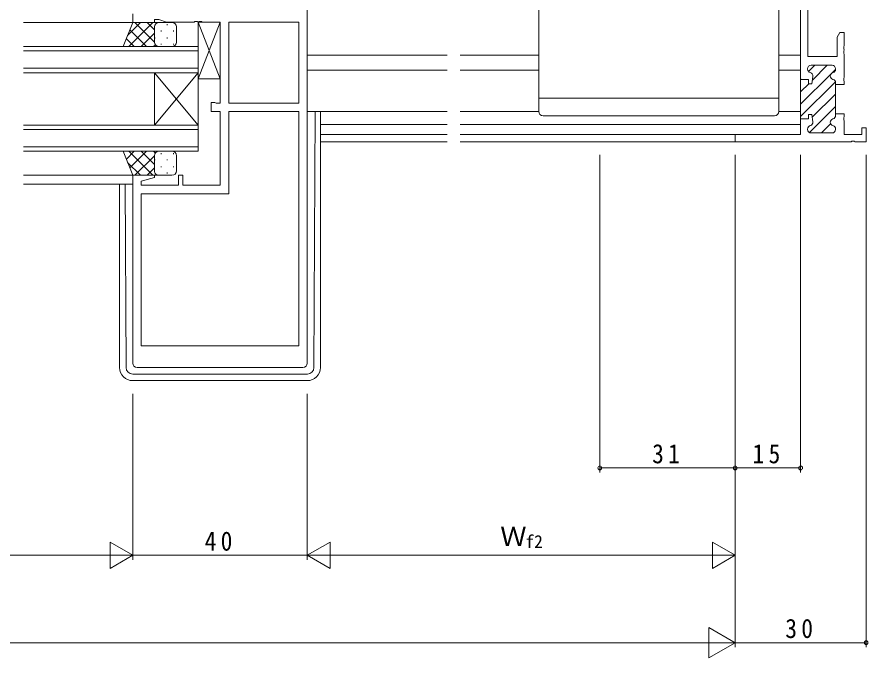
# Model space of a CAD drawing. Units: millimetres, scale not verified. Extents: x -841 to 746, y -594 to 534.
# Drawn here: x 16.9 to 211.8, y -375.2 to -228.5 of the extents above; entities that cross this region are included whole.
import ezdxf
from ezdxf.enums import TextEntityAlignment as Align

# ---------------------------------------------------------------- set-up
doc = ezdxf.new("R2010")
doc.units = ezdxf.units.MM
doc.header["$LTSCALE"] = 2
for name, color, linetype, lineweight in [('0-3_YKK_11', 7, 'Continuous', 9), ('0-4_YKK_12', 2, 'Continuous', 9), ('0-5_YKK_13', 4, 'Continuous', 9), ('0-7_YKK_D', 6, 'Continuous', 9)]:
    doc.layers.add(name, color=color, linetype=linetype, lineweight=lineweight)
doc.styles.add('ＭＳ ゴシック', font='')
doc.styles.get('ＭＳ ゴシック').set_extended_font_data('MS Gothic')

msp = doc.modelspace()

# ---------------------------------------------------------------- linework, layer by layer
at = {"layer": '0-3_YKK_11'}
for p, q in [((198.053, -188.649), (198.053, -237.519)), ((83.423, -222.819), (83.423, -307.719)), ((196.423, -242.769), (196.423, -225.019)), ((43.423, -229.719), (43.423, -227.719)), ((48.423, -229.719), (43.423, -229.719)), ((48.423, -229.019), (48.423, -229.719)), ((49.423, -229.019), (48.423, -229.019)), ((51.154, -229.649), (49.423, -229.019)), ((57.465, -229.649), (51.154, -229.649)), ((57.648, -229.529), (57.465, -229.649)), ((58.198, -229.529), (57.648, -229.529)), ((58.382, -229.649), (58.198, -229.529)), ((58.465, -229.649), (58.382, -229.649)), ((58.649, -229.529), (58.465, -229.649)), ((59.198, -229.529), (58.649, -229.529)), ((59.382, -229.649), (59.198, -229.529)), ((63.423, -229.649), (59.382, -229.649)), ((63.423, -248.189), (63.423, -229.649)), ((65.423, -229.649), (81.493, -229.649)), ((65.423, -248.189), (65.423, -229.649)), ((81.493, -229.649), (81.493, -248.189)), ((81.493, -229.649), (81.493, -248.189)), ((204.793, -233.11), (205.423, -232.019)), ((204.793, -237.519), (204.793, -233.11)), ((205.423, -232.019), (206.423, -232.019)), ((206.423, -232.019), (206.423, -235.061)), ((206.423, -235.061), (206.303, -235.244)), ((206.303, -235.244), (206.303, -235.794)), ((206.303, -235.794), (206.423, -235.977)), ((198.053, -237.519), (204.793, -237.519)), ((206.423, -236.061), (206.303, -236.244)), ((206.303, -236.244), (206.303, -236.794)), ((206.303, -236.794), (206.423, -236.977)), ((206.423, -235.977), (206.423, -236.061)), ((206.423, -236.977), (206.423, -242.311)), ((198.249, -240.976), (199.706, -239.519)), ((198.823, -239.519), (203.623, -239.519)), ((203.623, -239.519), (198.823, -239.519)), ((199.119, -242.935), (202.535, -239.519)), ((196.423, -248.458), (203.36, -241.522)), ((198.023, -240.42), (198.023, -240.319)), ((198.023, -240.319), (198.023, -240.42)), ((203.577, -241.305), (204.422, -240.459)), ((204.423, -240.319), (204.423, -240.42)), ((204.423, -240.42), (204.423, -240.319)), ((196.423, -242.802), (196.528, -242.697)), ((196.423, -242.769), (198.223, -242.769)), ((196.423, -252.069), (196.423, -242.769)), ((196.423, -252.069), (196.423, -242.769)), ((198.223, -242.769), (196.423, -242.769)), ((196.423, -251.287), (204.397, -243.313)), ((198.223, -242.769), (198.223, -243.769)), ((198.223, -243.769), (198.223, -242.769)), ((199.023, -243.769), (199.218, -242.059)), ((199.218, -242.059), (199.023, -243.769)), ((204.423, -243.518), (204.423, -243.919)), ((204.423, -243.919), (204.423, -243.518)), ((206.423, -242.311), (206.303, -242.494)), ((206.303, -242.494), (206.303, -243.044)), ((206.303, -243.044), (206.423, -243.227)), ((206.423, -243.227), (206.423, -243.919)), ((196.423, -245.63), (198.344, -243.709)), ((198.223, -243.769), (199.023, -243.769)), ((199.023, -243.769), (198.223, -243.769)), ((204.423, -243.919), (204.423, -250.619)), ((206.423, -243.919), (204.423, -243.919)), ((199.1, -251.439), (204.423, -246.115)), ((61.423, -248.019), (62.223, -248.019)), ((61.423, -250.119), (61.423, -248.019)), ((62.223, -248.019), (62.387, -248.104)), ((62.387, -248.104), (62.551, -248.189)), ((62.551, -248.189), (63.423, -248.189)), ((81.493, -248.189), (65.423, -248.189)), ((198.444, -254.923), (204.423, -248.944)), ((63.423, -250.119), (61.423, -250.119)), ((63.423, -266.989), (63.423, -250.119)), ((65.423, -250.119), (65.423, -268.919)), ((81.493, -250.119), (65.423, -250.119)), ((81.493, -303.719), (81.493, -250.119)), ((81.493, -303.719), (81.493, -250.119)), ((198.223, -250.769), (198.223, -251.769)), ((199.023, -250.769), (198.223, -250.769)), ((198.223, -250.769), (199.023, -250.769)), ((198.223, -251.769), (198.223, -250.769)), ((199.218, -252.478), (199.023, -250.769)), ((199.023, -250.769), (199.218, -252.478)), ((204.423, -250.619), (204.423, -251.02)), ((204.423, -250.619), (206.423, -250.619)), ((204.423, -251.02), (204.423, -250.619)), ((206.423, -251.311), (206.303, -251.494)), ((206.423, -250.619), (206.423, -251.311)), ((196.423, -251.769), (198.223, -251.769)), ((196.423, -255.389), (196.423, -251.769)), ((198.223, -251.769), (196.723, -251.769)), ((201.177, -255.019), (203.295, -252.9)), ((206.303, -251.494), (206.303, -252.044)), ((206.303, -252.044), (206.423, -252.227)), ((206.423, -252.227), (206.423, -255.389)), ((198.023, -254.219), (198.023, -254.118)), ((198.023, -254.118), (198.023, -254.219)), ((203.623, -255.019), (198.823, -255.019)), ((198.823, -255.019), (203.623, -255.019)), ((204.423, -254.118), (204.423, -254.219)), ((204.423, -254.219), (204.423, -254.118)), ((210.423, -253.819), (211.423, -253.819)), ((210.423, -255.389), (210.423, -253.819)), ((211.423, -253.819), (211.423, -257.019)), ((181.423, -255.389), (196.423, -255.389)), ((181.423, -257.019), (181.423, -255.389)), ((207.965, -257.019), (181.423, -257.019)), ((207.965, -257.019), (181.423, -257.019)), ((206.423, -255.389), (210.423, -255.389)), ((208.149, -256.899), (207.965, -257.019)), ((208.698, -256.899), (208.149, -256.899)), ((208.882, -257.019), (208.698, -256.899)), ((211.423, -257.019), (208.882, -257.019)), ((43.423, -264.719), (48.384, -264.719)), ((43.423, -307.719), (43.423, -264.719)), ((48.384, -264.719), (48.453, -265.241)), ((53.923, -264.719), (54.923, -264.719)), ((53.923, -266.989), (53.923, -264.719)), ((54.923, -264.719), (54.923, -266.989)), ((48.453, -265.241), (45.353, -266.072)), ((45.353, -266.072), (45.353, -266.989)), ((45.353, -266.989), (53.923, -266.989)), ((54.923, -266.989), (63.423, -266.989)), ((45.353, -268.919), (45.353, -303.719)), ((65.423, -268.919), (45.353, -268.919)), ((45.353, -303.719), (81.493, -303.719)), ((82.423, -308.719), (44.423, -308.719))]:
    msp.add_line(p, q, dxfattribs=at)
for centre, radius, start, end in [((198.823, -240.319), 0.8, 90, 179.99998), ((198.823, -240.319), 0.8, 90, 179.99998), ((203.623, -240.319), 0.8, 0, 89.99998), ((203.623, -240.319), 0.8, 0, 89.99998), ((198.823, -240.42), 0.8, 180.00002, 255.52251), ((198.823, -240.42), 0.8, 180.00002, 255.52251), ((198.423, -241.969), 0.8, 353.49696, 75.52246), ((198.423, -241.969), 0.8, 353.49696, 75.52246), ((204.023, -241.969), 0.8, 104.47751, 255.52248), ((204.023, -241.969), 0.8, 104.47751, 255.52248), ((203.623, -240.42), 0.8, 284.47748, 359.99997), ((203.623, -240.42), 0.8, 284.47748, 359.99997), ((203.623, -243.518), 0.8, 0.00002, 75.52251), ((203.623, -243.518), 0.8, 0.00002, 75.52251), ((203.623, -251.02), 0.8, 284.47748, 359.99997), ((203.623, -251.02), 0.8, 284.47748, 359.99997), ((198.823, -254.118), 0.8, 104.47748, 179.99997), ((198.823, -254.118), 0.8, 104.47748, 179.99997), ((198.423, -252.569), 0.8, 284.47752, 6.50302), ((198.423, -252.569), 0.8, 284.47752, 6.50302), ((204.023, -252.569), 0.8, 104.47751, 255.52248), ((204.023, -252.569), 0.8, 104.47751, 255.52248), ((203.623, -254.118), 0.8, 0.00002, 75.52251), ((203.623, -254.118), 0.8, 0.00002, 75.52251), ((198.823, -254.219), 0.8, 180, 269.99998), ((198.823, -254.219), 0.8, 180, 269.99998), ((203.623, -254.219), 0.8, 270, 359.99998), ((203.623, -254.219), 0.8, 270, 359.99998), ((44.423, -307.719), 1, 180, 269.99998), ((82.423, -307.719), 1, 270, 359.99998)]:
    msp.add_arc(centre, radius, start, end, dxfattribs=at)
at = {"layer": '0-4_YKK_12'}
for p, q in [((43.923, -229.719), (18.423, -229.719)), ((58.423, -235.218), (18.423, -235.218)), ((58.423, -236.218), (18.423, -236.218)), ((83.423, -237.219), (115.424, -237.219)), ((136.423, -237.219), (118.424, -237.219)), ((196.423, -237.219), (191.423, -237.219)), ((58.423, -240.218), (18.423, -240.218)), ((58.423, -241.218), (18.423, -241.218)), ((58.423, -241.218), (48.423, -253.218)), ((58.423, -253.218), (48.423, -241.218)), ((48.423, -253.218), (48.423, -241.218)), ((83.423, -240.619), (115.424, -240.619)), ((136.423, -240.619), (118.424, -240.619)), ((196.423, -240.619), (191.423, -240.619)), ((58.423, -253.218), (18.423, -253.218)), ((58.423, -259.218), (58.423, -253.218)), ((86.423, -253.119), (115.424, -253.119)), ((196.423, -253.119), (118.424, -253.119)), ((58.423, -254.218), (18.423, -254.218)), ((86.423, -255.389), (115.424, -255.389)), ((86.423, -257.019), (115.424, -257.019)), ((196.123, -255.389), (118.424, -255.389)), ((181.723, -257.019), (118.424, -257.019)), ((58.423, -258.218), (18.423, -258.218)), ((58.423, -259.218), (18.423, -259.218)), ((43.923, -264.719), (18.423, -264.719)), ((43.423, -266.719), (18.423, -266.719))]:
    msp.add_line(p, q, dxfattribs=at)
msp.add_lwpolyline([(58.423, -253.218), (58.423, -241.218), (58.423, -235.218)], dxfattribs=at)
at = {"layer": '0-5_YKK_13'}
for p, q in [((136.423, -250.119), (136.423, -226.619)), ((191.423, -250.119), (191.423, -226.619)), ((41.266, -235.218), (43.423, -229.718)), ((45.226, -229.718), (42.26, -232.684)), ((48.055, -229.718), (42.555, -235.218)), ((43.423, -229.718), (49.423, -229.718)), ((48.38, -234.195), (43.903, -229.718)), ((48.423, -231.41), (46.731, -229.718)), ((52.423, -229.718), (49.423, -229.718)), ((58.423, -229.649), (63.423, -229.649)), ((58.423, -242.649), (58.423, -229.649)), ((63.423, -229.649), (58.423, -242.649)), ((63.423, -242.649), (58.423, -229.649)), ((63.423, -229.649), (63.423, -242.649)), ((46.574, -235.218), (42.762, -231.405)), ((48.423, -230.718), (48.423, -234.218)), ((48.423, -230.718), (48.423, -233.818)), ((48.513, -230.304), (48.513, -230.338)), ((49.928, -231.553), (49.928, -231.753)), ((51.343, -230.138), (51.343, -230.338)), ((52.758, -231.553), (52.758, -231.753)), ((53.423, -234.218), (53.423, -230.718)), ((43.746, -235.218), (41.965, -233.437)), ((48.423, -232.178), (45.383, -235.218)), ((48.513, -233.168), (48.513, -233.368)), ((51.343, -233.168), (51.343, -233.368)), ((49.423, -235.218), (41.423, -235.218)), ((48.618, -234.812), (48.212, -235.218)), ((49.403, -235.218), (49.402, -235.217)), ((49.423, -235.218), (52.423, -235.218)), ((49.928, -234.583), (49.928, -234.783)), ((52.758, -234.583), (52.758, -234.783)), ((63.423, -242.649), (58.423, -242.649)), ((191.423, -247.079), (136.423, -247.079)), ((83.423, -250.118), (115.424, -250.118)), ((84.931, -308.724), (85.214, -250.118)), ((86.423, -250.118), (86.423, -308.716)), ((136.423, -250.118), (118.424, -250.118)), ((190.423, -251.119), (137.423, -251.119)), ((196.423, -250.118), (191.423, -250.118)), ((41.266, -259.218), (43.423, -264.718)), ((49.423, -259.218), (41.423, -259.218)), ((43.746, -259.218), (41.965, -260.999)), ((48.055, -264.718), (42.555, -259.218)), ((46.574, -259.218), (42.762, -263.031)), ((48.423, -262.258), (45.383, -259.218)), ((48.618, -259.625), (48.212, -259.218)), ((49.403, -259.218), (49.402, -259.219)), ((49.423, -259.218), (52.423, -259.218)), ((48.38, -260.241), (43.903, -264.718)), ((48.423, -263.718), (48.423, -260.218)), ((48.423, -263.718), (48.423, -260.618)), ((48.513, -261.268), (48.513, -261.068)), ((49.928, -259.853), (49.928, -259.653)), ((51.343, -261.268), (51.343, -261.068)), ((52.758, -259.853), (52.758, -259.653)), ((53.423, -260.218), (53.423, -263.718)), ((45.226, -264.718), (42.26, -261.752)), ((48.423, -263.026), (46.731, -264.718)), ((49.928, -262.883), (49.928, -262.683)), ((52.758, -262.883), (52.758, -262.683)), ((43.423, -264.718), (49.423, -264.718)), ((48.513, -264.133), (48.513, -264.098)), ((52.423, -264.718), (49.423, -264.718)), ((51.343, -264.298), (51.343, -264.098)), ((40.423, -266.719), (40.423, -308.716)), ((41.916, -308.724), (41.713, -266.719)), ((83.431, -310.216), (43.416, -310.216)), ((83.423, -311.716), (43.423, -311.716))]:
    msp.add_line(p, q, dxfattribs=at)
for centre, radius, start, end in [((49.423, -230.718), 1, 90.00009, 180.00009), ((49.423, -230.718), 1, 90.00009, 180.00009), ((52.423, -230.718), 1, 0.00009, 90.00009), ((49.423, -234.218), 1, 180.00009, 270.00009), ((52.423, -234.218), 1, 270.00009, 0.00009), ((137.423, -250.119), 1, 180, 270), ((190.423, -250.119), 1, 270, 0), ((49.423, -260.218), 1, 89.99989, 179.99989), ((52.423, -260.218), 1, 359.99989, 89.99989), ((49.423, -263.718), 1, 179.99989, 269.99989), ((49.423, -263.718), 1, 179.99989, 269.99989), ((52.423, -263.718), 1, 269.99989, 359.99989), ((43.423, -308.716), 3, 180, 270), ((43.416, -308.716), 1.5, 180.27722, 270), ((83.423, -308.716), 3, 270, 0), ((83.431, -308.716), 1.5, 270, 359.72276)]:
    msp.add_arc(centre, radius, start, end, dxfattribs=at)
at = {"layer": '0-7_YKK_D'}
for p, q in [((150.423, -260.019), (150.423, -332.716)), ((181.423, -260.019), (181.423, -372.716)), ((181.423, -260.019), (181.423, -332.716)), ((181.423, -260.019), (181.423, -332.716)), ((181.423, -260.019), (181.423, -372.716)), ((196.423, -260.019), (196.423, -332.716)), ((211.423, -260.019), (211.423, -372.716)), ((43.423, -314.716), (43.423, -352.716)), ((43.423, -314.716), (43.423, -352.716)), ((83.423, -314.716), (83.423, -352.716)), ((83.423, -314.716), (83.423, -352.716)), ((181.423, -314.716), (181.423, -352.716)), ((181.423, -331.716), (150.423, -331.716)), ((196.423, -331.716), (181.423, -331.716)), ((38.227, -348.716), (38.227, -354.716)), ((43.423, -351.716), (38.227, -348.716)), ((83.423, -351.716), (88.62, -348.716)), ((88.62, -354.716), (88.62, -348.716)), ((176.227, -348.716), (176.227, -354.716)), ((181.423, -351.716), (176.227, -348.716)), ((-161.577, -351.716), (37.423, -351.716)), ((43.423, -351.716), (33.031, -351.716)), ((43.423, -351.716), (38.227, -354.716)), ((43.423, -351.716), (83.423, -351.716)), ((83.423, -351.716), (93.816, -351.716)), ((83.423, -351.716), (88.62, -354.716)), ((89.423, -351.716), (175.423, -351.716)), ((181.423, -351.716), (171.031, -351.716)), ((181.423, -351.716), (176.227, -354.716)), ((175.361, -368.216), (175.361, -375.216)), ((181.423, -371.716), (175.361, -368.216)), ((-298.577, -371.716), (174.423, -371.716)), ((181.423, -371.716), (169.299, -371.716)), ((181.423, -371.716), (175.361, -375.216)), ((181.423, -371.716), (211.423, -371.716))]:
    msp.add_line(p, q, dxfattribs=at)
for centre in [(150.423, -331.716), (181.423, -331.716), (181.423, -331.716), (196.423, -331.716), (211.423, -371.716)]:
    msp.add_circle(centre, 0.425, dxfattribs=at)

# ---------------------------------------------------------------- texts
at = {"layer": '0-7_YKK_D', "color": 7, "style": 'ＭＳ ゴシック'}
msp.add_text('Ｗ', height=4.399, dxfattribs=at).set_placement((127.623, -350.916), align=Align.BOTTOM_LEFT)
at = {"layer": '0-7_YKK_D', "color": 4, "style": 'ＭＳ ゴシック'}
msp.add_text('f2', height=2.933, dxfattribs=at).set_placement((133.383, -350.916), align=Align.BOTTOM_LEFT)
at = {"layer": '0-7_YKK_D', "color": 7, "char_height": 4.399, "attachment_point": 7, "style": 'ＭＳ ゴシック'}
for s, insert in [('\\T1.36;\\W0.9;31', (162.403, -330.716)), ('\\T1.36;\\W0.9;15', (185.403, -330.716)), ('\\T1.36;\\W0.9;40', (59.903, -350.716)), ('\\T1.36;\\W0.9;30', (192.903, -370.716))]:
    msp.add_mtext(s, dxfattribs=dict(at, insert=insert))

doc.saveas('drawing.dxf')
